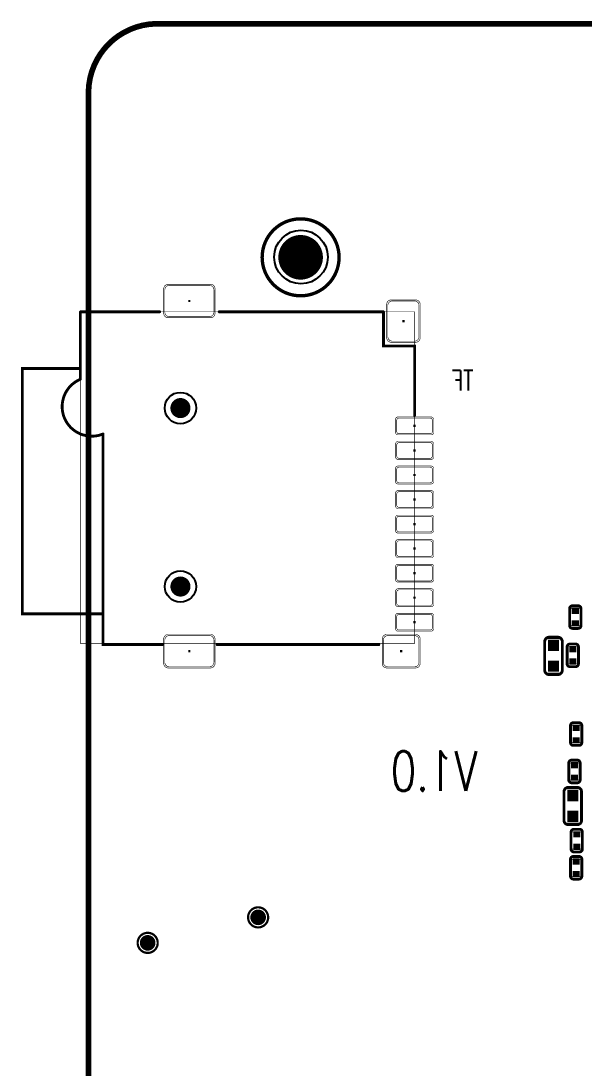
# Model space of a CAD drawing. Extents: x 57 to 160, y 60 to 134.
# Drawn here: x 56.67 to 81.93, y 87.48 to 134.42 of the extents above; entities that cross this region are included whole.
import ezdxf

# ---------------------------------------------------------------- set-up
doc = ezdxf.new("R2010")
doc.units = 0
for name, pattern in [('KEEPOUT_00000110$0', [2, 1, 1]), ('KEEPOUT_10010100$0', [2, 1, 1]), ('TRMIDX_0', [2, 1, 1]), ('TRMIDX_1', [2, 1, 1]), ('TRMIDX_10', [2, 1, 1]), ('TRMIDX_11', [2, 1, 1]), ('TRMIDX_12', [2, 1, 1]), ('TRMIDX_2', [2, 1, 1]), ('TRMIDX_3', [2, 1, 1]), ('TRMIDX_4', [2, 1, 1]), ('TRMIDX_5', [2, 1, 1]), ('TRMIDX_6', [2, 1, 1]), ('TRMIDX_7', [2, 1, 1]), ('TRMIDX_8', [2, 1, 1]), ('TRMIDX_9', [2, 1, 1])]:
    doc.linetypes.add(name, pattern=pattern)
for name, color, linetype in [('BOARD_OUTLINE_00', 255, 'CONTINUOUS'), ('DRIL_NPLTE_THRU_01', 3, 'CONTINUOUS'), ('DRIL_NPLTE_THRU_02', 253, 'CONTINUOUS'), ('DRIL_NPLTE_THRU_03', 4, 'CONTINUOUS'), ('DRIL_NPLTE_THRU_04', 253, 'CONTINUOUS'), ('DRIL_NPLTE_THRU_05', 210, 'CONTINUOUS'), ('DRIL_NPLTE_THRU_06', 253, 'CONTINUOUS'), ('DRIL_NPLTE_THRU_07', 57, 'CONTINUOUS'), ('DRIL_NPLTE_THRU_08', 231, 'CONTINUOUS'), ('DRIL_NPLTE_THRU_09', 253, 'CONTINUOUS'), ('DRIL_NPLTE_THRU_10', 112, 'CONTINUOUS'), ('DRIL_NPLTE_THRU_11', 216, 'CONTINUOUS'), ('DRIL_NPLTE_THRU_12', 5, 'CONTINUOUS'), ('DRIL_PLTE_THRU_01', 3, 'CONTINUOUS'), ('DRIL_PLTE_THRU_02', 253, 'CONTINUOUS'), ('DRIL_PLTE_THRU_03', 4, 'CONTINUOUS'), ('DRIL_PLTE_THRU_04', 253, 'CONTINUOUS'), ('DRIL_PLTE_THRU_05', 210, 'CONTINUOUS'), ('DRIL_PLTE_THRU_06', 253, 'CONTINUOUS'), ('DRIL_PLTE_THRU_07', 57, 'CONTINUOUS'), ('DRIL_PLTE_THRU_08', 231, 'CONTINUOUS'), ('DRIL_PLTE_THRU_09', 253, 'CONTINUOUS'), ('DRIL_PLTE_THRU_10', 112, 'CONTINUOUS'), ('DRIL_PLTE_THRU_11', 216, 'CONTINUOUS'), ('DRIL_PLTE_THRU_12', 5, 'CONTINUOUS'), ('DRIL_SYMBOL', 255, 'CONTINUOUS'), ('KEEPOUT_01', 43, 'CONTINUOUS'), ('PADS_BOT', 5, 'CONTINUOUS'), ('PADS_INNER', 3, 'CONTINUOUS'), ('PADS_TOP', 3, 'CONTINUOUS'), ('PADS_XR_121', 43, 'CONTINUOUS'), ('PADS_XR_122', 4, 'CONTINUOUS'), ('PADS_XR_123', 4, 'CONTINUOUS'), ('PADS_XR_128', 5, 'CONTINUOUS'), ('PART_BOT_2DLINE_01', 56, 'CONTINUOUS'), ('PART_BOT_2DLINE_116', 56, 'CONTINUOUS'), ('PART_BOT_2DLINE_117', 56, 'CONTINUOUS'), ('PART_BOT_2DLINE_120', 56, 'CONTINUOUS'), ('PART_BOT_2DLINE_126', 56, 'CONTINUOUS'), ('PART_BOT_COPPER_01', 56, 'CONTINUOUS'), ('PART_BOT_COPPER_121', 56, 'CONTINUOUS'), ('PART_BOT_COPPER_123', 56, 'CONTINUOUS'), ('PART_BOT_CUTOUT_01', 56, 'CONTINUOUS'), ('TEXT_129', 67, 'CONTINUOUS')]:
    doc.layers.add(name, color=color, linetype=linetype)
doc.styles.add('W0$127', font='simplex', dxfattribs={"width": 0.75})
doc.styles.add('W0$254', font='simplex', dxfattribs={"width": 0.75})

# ---------------------------------------------------------------- blocks, each defined once
blk = doc.blocks.new('SMOOTH_0$254')
at = {"const_width": 0.127}
blk.add_lwpolyline([(-0.0635, 0, 1), (0.0635, 0, 1)], format="xyb", close=True, dxfattribs=at)
blk = doc.blocks.new('BOARD_62')
at = {"layer": 'BOARD_OUTLINE_00', "const_width": 0.254}
blk.add_lwpolyline([(-3, 71.247506, -0.396432827), (0, 74.247506), (94.190152, 74.247506, -0.365948033), (97.190152, 71.247506), (97.190152, 3, -0.372393427), (94.190152, 0), (0, 0, -0.406057892), (-3, 3)], format="xyb", close=True, dxfattribs=at)
at = {"layer": 'BOARD_OUTLINE_00'}
for p in [(0, 74.247506), (-3, 71.247506)]:
    blk.add_blockref('SMOOTH_0$254', p, dxfattribs=at)
blk = doc.blocks.new('SMOOTH_0$127')
at = {"const_width": 0.0635}
blk.add_lwpolyline([(-0.03175, 0, 1), (0.03175, 0, 1)], format="xyb", close=True, dxfattribs=at)
blk = doc.blocks.new('SMOOTH_0$0254')
at = {"const_width": 0.0127}
blk.add_lwpolyline([(-0.00635, 0, 1), (0.00635, 0, 1)], format="xyb", close=True, dxfattribs=at)
blk = doc.blocks.new('PART_BODY_BOT_4')
at = {"layer": 'PART_BOT_2DLINE_01', "const_width": 0.127}
blk.add_lwpolyline([(-0.839, -0.195, 0.414214), (-0.639, -0.394), (0.639, -0.394, 0.414214), (0.839, -0.195), (0.839, 0.195, 0.414214), (0.639, 0.394), (-0.639, 0.394, 0.414214), (-0.839, 0.195)], format="xyb", close=True, dxfattribs=at)
at = {"layer": 'PART_BOT_2DLINE_116', "const_width": 0.0254}
blk.add_lwpolyline([(0.762, 0.381), (-0.762, 0.381), (-0.762, -0.381), (0.762, -0.381)], close=True, dxfattribs=at)
at = {"layer": 'PART_BOT_2DLINE_117', "const_width": 0.0254}
blk.add_lwpolyline([(0.762, 0.381), (-0.762, 0.381), (-0.762, -0.381), (0.762, -0.381)], close=True, dxfattribs=at)
at = {"layer": 'PART_BOT_2DLINE_01'}
for p in [(-0.839, -0.195), (-0.639, -0.394)]:
    blk.add_blockref('SMOOTH_0$127', p, dxfattribs=at)
at = {"layer": 'PART_BOT_2DLINE_116'}
for p in [(-0.762, 0.381), (0.762, 0.381), (-0.762, -0.381), (0.762, -0.381)]:
    blk.add_blockref('SMOOTH_0$0254', p, dxfattribs=at)
at = {"layer": 'PART_BOT_2DLINE_117'}
for p in [(-0.762, 0.381), (0.762, 0.381), (-0.762, -0.381), (0.762, -0.381)]:
    blk.add_blockref('SMOOTH_0$0254', p, dxfattribs=at)
blk = doc.blocks.new('DRIL_HOLE_0')
blk.add_lwpolyline([(0, 0, 1), (0, 0, 1)], format="xyb", close=True)
blk = doc.blocks.new('PAD_0')
blk.add_lwpolyline([(0, 0, 1), (0, 0, 1)], format="xyb", close=True)
blk = doc.blocks.new('PAD_3')
at = {"const_width": 0.5}
blk.add_lwpolyline([(-0.25, 0), (0.25, 0)], dxfattribs=at)
blk = doc.blocks.new('STK_BOT_92')
at = {"layer": 'DRIL_PLTE_THRU_01'}
blk.add_blockref('DRIL_HOLE_0', (0, 0), dxfattribs=at)
at = {"layer": 'DRIL_PLTE_THRU_02'}
blk.add_blockref('DRIL_HOLE_0', (0, 0), dxfattribs=at)
at = {"layer": 'DRIL_PLTE_THRU_03'}
blk.add_blockref('DRIL_HOLE_0', (0, 0), dxfattribs=at)
at = {"layer": 'DRIL_PLTE_THRU_04'}
blk.add_blockref('DRIL_HOLE_0', (0, 0), dxfattribs=at)
at = {"layer": 'DRIL_PLTE_THRU_05'}
blk.add_blockref('DRIL_HOLE_0', (0, 0), dxfattribs=at)
at = {"layer": 'DRIL_PLTE_THRU_06'}
blk.add_blockref('DRIL_HOLE_0', (0, 0), dxfattribs=at)
at = {"layer": 'DRIL_PLTE_THRU_07'}
blk.add_blockref('DRIL_HOLE_0', (0, 0), dxfattribs=at)
at = {"layer": 'DRIL_PLTE_THRU_08'}
blk.add_blockref('DRIL_HOLE_0', (0, 0), dxfattribs=at)
at = {"layer": 'DRIL_PLTE_THRU_09'}
blk.add_blockref('DRIL_HOLE_0', (0, 0), dxfattribs=at)
at = {"layer": 'DRIL_PLTE_THRU_10'}
blk.add_blockref('DRIL_HOLE_0', (0, 0), dxfattribs=at)
at = {"layer": 'DRIL_PLTE_THRU_11'}
blk.add_blockref('DRIL_HOLE_0', (0, 0), dxfattribs=at)
at = {"layer": 'DRIL_PLTE_THRU_12'}
blk.add_blockref('DRIL_HOLE_0', (0, 0), dxfattribs=at)
at = {"layer": 'PADS_BOT', "rotation": 90}
blk.add_blockref('PAD_3', (0, 0), dxfattribs=at)
at = {"layer": 'PADS_INNER'}
blk.add_blockref('PAD_0', (0, 0), dxfattribs=at)
at = {"layer": 'PADS_TOP'}
blk.add_blockref('PAD_0', (0, 0), dxfattribs=at)
blk = doc.blocks.new('SYM_BOT_7')
for name, p in [('STK_BOT_92', (-0.463, 0)), ('STK_BOT_92', (0.463, 0)), ('PART_BODY_BOT_4', (0, 0))]:
    blk.add_blockref(name, p)
blk = doc.blocks.new('PART_BOT_235')
blk.add_blockref('SYM_BOT_7', (0, 0))
blk = doc.blocks.new('PART_BODY_BOT_2')
at = {"layer": 'PART_BOT_2DLINE_01', "const_width": 0.127}
blk.add_lwpolyline([(-0.508, -0.127, 0.414214), (-0.381, -0.254), (0.381, -0.254, 0.414214), (0.508, -0.127), (0.508, 0.127, 0.414214), (0.381, 0.254), (-0.381, 0.254, 0.414214), (-0.508, 0.127)], format="xyb", close=True, dxfattribs=at)
at = {"layer": 'PART_BOT_2DLINE_116', "const_width": 0.0254}
blk.add_lwpolyline([(-0.381, 0.254), (-0.381, -0.254), (0.381, -0.254), (0.381, 0.254)], close=True, dxfattribs=at)
at = {"layer": 'PART_BOT_2DLINE_117', "const_width": 0.0254}
blk.add_lwpolyline([(-0.381, 0.254), (-0.381, -0.254), (0.381, -0.254), (0.381, 0.254)], close=True, dxfattribs=at)
at = {"layer": 'PART_BOT_2DLINE_01'}
for p in [(-0.508, -0.127), (-0.381, -0.254)]:
    blk.add_blockref('SMOOTH_0$127', p, dxfattribs=at)
at = {"layer": 'PART_BOT_2DLINE_116'}
for p in [(-0.381, 0.254), (0.381, 0.254), (-0.381, -0.254), (0.381, -0.254)]:
    blk.add_blockref('SMOOTH_0$0254', p, dxfattribs=at)
at = {"layer": 'PART_BOT_2DLINE_117'}
for p in [(-0.381, 0.254), (0.381, 0.254), (-0.381, -0.254), (0.381, -0.254)]:
    blk.add_blockref('SMOOTH_0$0254', p, dxfattribs=at)
blk = doc.blocks.new('PAD_1')
at = {"const_width": 0.2794}
blk.add_lwpolyline([(-0.15875, 0), (0.15875, 0)], dxfattribs=at)
blk = doc.blocks.new('STK_BOT_90')
at = {"layer": 'DRIL_PLTE_THRU_01'}
blk.add_blockref('DRIL_HOLE_0', (0, 0), dxfattribs=at)
at = {"layer": 'DRIL_PLTE_THRU_02'}
blk.add_blockref('DRIL_HOLE_0', (0, 0), dxfattribs=at)
at = {"layer": 'DRIL_PLTE_THRU_03'}
blk.add_blockref('DRIL_HOLE_0', (0, 0), dxfattribs=at)
at = {"layer": 'DRIL_PLTE_THRU_04'}
blk.add_blockref('DRIL_HOLE_0', (0, 0), dxfattribs=at)
at = {"layer": 'DRIL_PLTE_THRU_05'}
blk.add_blockref('DRIL_HOLE_0', (0, 0), dxfattribs=at)
at = {"layer": 'DRIL_PLTE_THRU_06'}
blk.add_blockref('DRIL_HOLE_0', (0, 0), dxfattribs=at)
at = {"layer": 'DRIL_PLTE_THRU_07'}
blk.add_blockref('DRIL_HOLE_0', (0, 0), dxfattribs=at)
at = {"layer": 'DRIL_PLTE_THRU_08'}
blk.add_blockref('DRIL_HOLE_0', (0, 0), dxfattribs=at)
at = {"layer": 'DRIL_PLTE_THRU_09'}
blk.add_blockref('DRIL_HOLE_0', (0, 0), dxfattribs=at)
at = {"layer": 'DRIL_PLTE_THRU_10'}
blk.add_blockref('DRIL_HOLE_0', (0, 0), dxfattribs=at)
at = {"layer": 'DRIL_PLTE_THRU_11'}
blk.add_blockref('DRIL_HOLE_0', (0, 0), dxfattribs=at)
at = {"layer": 'DRIL_PLTE_THRU_12'}
blk.add_blockref('DRIL_HOLE_0', (0, 0), dxfattribs=at)
at = {"layer": 'PADS_BOT', "rotation": 90}
blk.add_blockref('PAD_1', (0, 0), dxfattribs=at)
at = {"layer": 'PADS_INNER'}
blk.add_blockref('PAD_0', (0, 0), dxfattribs=at)
at = {"layer": 'PADS_TOP'}
blk.add_blockref('PAD_0', (0, 0), dxfattribs=at)
blk = doc.blocks.new('SYM_BOT_5')
for name, p in [('PART_BODY_BOT_2', (0, 0)), ('STK_BOT_90', (-0.279, 0)), ('STK_BOT_90', (0.279, 0))]:
    blk.add_blockref(name, p)
blk = doc.blocks.new('PART_BOT_236')
blk.add_blockref('SYM_BOT_5', (0, 0))
blk = doc.blocks.new('PART_BOT_237')
blk.add_blockref('SYM_BOT_5', (0, 0))
blk = doc.blocks.new('PART_BOT_242')
blk.add_blockref('SYM_BOT_7', (0, 0))
blk = doc.blocks.new('PART_BOT_248')
blk.add_blockref('SYM_BOT_5', (0, 0))
blk = doc.blocks.new('PART_BOT_249')
blk.add_blockref('SYM_BOT_5', (0, 0))
blk = doc.blocks.new('PART_BOT_251')
blk.add_blockref('SYM_BOT_5', (0, 0))
blk = doc.blocks.new('PART_BOT_253')
blk.add_blockref('SYM_BOT_5', (0, 0))
blk = doc.blocks.new('PART_BODY_BOT_30')
at = {"layer": 'KEEPOUT_01', "linetype": 'KEEPOUT_10010100$0'}
blk.add_lwpolyline([(-1.219, 0.013, 1), (1.185, 0.013, 1)], format="xyb", close=True, dxfattribs=at)
at = {"layer": 'PART_BOT_COPPER_121', "const_width": 1}
blk.add_lwpolyline([(0.5, 0, 1), (-0.5, 0, 1)], format="xyb", close=True, dxfattribs=at)
at = {"layer": 'PART_BOT_CUTOUT_01', "const_width": 0.15}
blk.add_lwpolyline([(1.725, 0, 1), (-1.725, 0, 1)], format="xyb", close=True, dxfattribs=at)
blk = doc.blocks.new('PAD_9')
at = {"const_width": 1}
blk.add_lwpolyline([(0, -0.5, 1), (0, 0.5, 1)], format="xyb", close=True, dxfattribs=at)
blk = doc.blocks.new('PAD_10')
at = {"const_width": 0.5}
blk.add_lwpolyline([(0, -0.25, 1), (0, 0.25, 1)], format="xyb", close=True, dxfattribs=at)
blk = doc.blocks.new('STK_BOT_410')
at = {"layer": 'DRIL_PLTE_THRU_01'}
blk.add_blockref('DRIL_HOLE_0', (0, 0), dxfattribs=at)
at = {"layer": 'DRIL_PLTE_THRU_02'}
blk.add_blockref('DRIL_HOLE_0', (0, 0), dxfattribs=at)
at = {"layer": 'DRIL_PLTE_THRU_03'}
blk.add_blockref('DRIL_HOLE_0', (0, 0), dxfattribs=at)
at = {"layer": 'DRIL_PLTE_THRU_04'}
blk.add_blockref('DRIL_HOLE_0', (0, 0), dxfattribs=at)
at = {"layer": 'DRIL_PLTE_THRU_05'}
blk.add_blockref('DRIL_HOLE_0', (0, 0), dxfattribs=at)
at = {"layer": 'DRIL_PLTE_THRU_06'}
blk.add_blockref('DRIL_HOLE_0', (0, 0), dxfattribs=at)
at = {"layer": 'DRIL_PLTE_THRU_07'}
blk.add_blockref('DRIL_HOLE_0', (0, 0), dxfattribs=at)
at = {"layer": 'DRIL_PLTE_THRU_08'}
blk.add_blockref('DRIL_HOLE_0', (0, 0), dxfattribs=at)
at = {"layer": 'DRIL_PLTE_THRU_09'}
blk.add_blockref('DRIL_HOLE_0', (0, 0), dxfattribs=at)
at = {"layer": 'DRIL_PLTE_THRU_10'}
blk.add_blockref('DRIL_HOLE_0', (0, 0), dxfattribs=at)
at = {"layer": 'DRIL_PLTE_THRU_11'}
blk.add_blockref('DRIL_HOLE_0', (0, 0), dxfattribs=at)
at = {"layer": 'DRIL_PLTE_THRU_12'}
blk.add_blockref('DRIL_HOLE_0', (0, 0), dxfattribs=at)
at = {"layer": 'PADS_BOT'}
blk.add_blockref('PAD_10', (0, 0), dxfattribs=at)
at = {"layer": 'PADS_INNER'}
blk.add_blockref('PAD_0', (0, 0), dxfattribs=at)
at = {"layer": 'PADS_TOP'}
blk.add_blockref('PAD_0', (0, 0), dxfattribs=at)
at = {"layer": 'PADS_XR_121'}
blk.add_blockref('PAD_9', (0, 0), dxfattribs=at)
blk = doc.blocks.new('SYM_BOT_33')
for name in ['PART_BODY_BOT_30', 'STK_BOT_410']:
    blk.add_blockref(name, (0, 0))
blk = doc.blocks.new('PART_BOT_352')
blk.add_blockref('SYM_BOT_33', (0, 0))
blk = doc.blocks.new('PART_BODY_BOT_42297')
at = {"layer": 'KEEPOUT_01', "linetype": 'KEEPOUT_00000110$0'}
for points in [[(9.796, 3.05, 1), (11.204, 3.05, 1)], [(9.796, -4.95, 1), (11.204, -4.95, 1)]]:
    blk.add_lwpolyline(points, format="xyb", close=True, dxfattribs=at)
at = {"layer": 'PART_BOT_2DLINE_01', "const_width": 0.0254}
blk.add_lwpolyline([(0, -7.493), (0, 7.366), (14.986, 7.366), (14.986, -7.493)], close=True, dxfattribs=at)
at = {"layer": 'PART_BOT_2DLINE_120', "const_width": 0.0254}
blk.add_lwpolyline([(0, -7.493), (0, 7.366), (14.986, 7.366), (14.986, -7.493)], close=True, dxfattribs=at)
at = {"layer": 'PART_BOT_2DLINE_126', "const_width": 0.127}
for points in [[(0, 2.725), (0, 5.833), (1.397, 5.833), (1.397, 7.357), (1.406, 7.366), (8.763, 7.366)], [(11.43, 7.366), (14.977, 7.366), (14.986, 7.357), (14.986, 4.826), (17.59, 4.826), (17.59, -6.174), (13.97, -6.174), (13.97, -7.557), (11.324, -7.557)], [(8.85, -7.557), (1.604, -7.557)]]:
    blk.add_lwpolyline(points, dxfattribs=at)
blk.add_lwpolyline([(13.97, -6.174), (13.97, 1.89, 1), (14.986, 4.342), (14.986, 4.826)], format="xyb", dxfattribs=at)
at = {"layer": 'PART_BOT_COPPER_01', "linetype": 'TRMIDX_11', "const_width": 0.0254}
blk.add_lwpolyline([(11, 8.55, -0.414214), (11.2, 8.35), (11.2, 7.35, -0.414214), (11, 7.15), (9.2, 7.15, -0.414214), (9, 7.35), (9, 8.35, -0.414214), (9.2, 8.55)], format="xyb", close=True, dxfattribs=at)
at = {"layer": 'PART_BOT_COPPER_01', "linetype": 'TRMIDX_12', "const_width": 0.0254}
blk.add_lwpolyline([(-0.2, 7.65, -0.414214), (0, 7.85), (1, 7.85, -0.414214), (1.2, 7.65), (1.2, 6.25, -0.414214), (1, 6.05), (0, 6.05, -0.414214), (-0.2, 6.25)], format="xyb", close=True, dxfattribs=at)
at = {"layer": 'PART_BOT_COPPER_01', "linetype": 'TRMIDX_0', "const_width": 0.0254}
blk.add_lwpolyline([(0.7, 2.6, -0.414214), (0.8, 2.5), (0.8, 2, -0.414214), (0.7, 1.9), (-0.7, 1.9, -0.414214), (-0.8, 2), (-0.8, 2.5, -0.414214), (-0.7, 2.6)], format="xyb", close=True, dxfattribs=at)
at = {"layer": 'PART_BOT_COPPER_01', "linetype": 'TRMIDX_1', "const_width": 0.0254}
blk.add_lwpolyline([(0.7, 1.5, -0.414214), (0.8, 1.4), (0.8, 0.9, -0.414214), (0.7, 0.8), (-0.7, 0.8, -0.414214), (-0.8, 0.9), (-0.8, 1.4, -0.414214), (-0.7, 1.5)], format="xyb", close=True, dxfattribs=at)
at = {"layer": 'PART_BOT_COPPER_01', "linetype": 'TRMIDX_2', "const_width": 0.0254}
blk.add_lwpolyline([(0.7, 0.4, -0.414214), (0.8, 0.3), (0.8, -0.2, -0.414214), (0.7, -0.3), (-0.7, -0.3, -0.414214), (-0.8, -0.2), (-0.8, 0.3, -0.414214), (-0.7, 0.4)], format="xyb", close=True, dxfattribs=at)
at = {"layer": 'PART_BOT_COPPER_01', "linetype": 'TRMIDX_3', "const_width": 0.0254}
blk.add_lwpolyline([(0.7, -0.7, -0.414214), (0.8, -0.8), (0.8, -1.3, -0.414214), (0.7, -1.4), (-0.7, -1.4, -0.414214), (-0.8, -1.3), (-0.8, -0.8, -0.414214), (-0.7, -0.7)], format="xyb", close=True, dxfattribs=at)
at = {"layer": 'PART_BOT_COPPER_01', "linetype": 'TRMIDX_4', "const_width": 0.0254}
blk.add_lwpolyline([(0.7, -1.8, -0.414214), (0.8, -1.9), (0.8, -2.4, -0.414214), (0.7, -2.5), (-0.7, -2.5, -0.414214), (-0.8, -2.4), (-0.8, -1.9, -0.414214), (-0.7, -1.8)], format="xyb", close=True, dxfattribs=at)
at = {"layer": 'PART_BOT_COPPER_01', "linetype": 'TRMIDX_5', "const_width": 0.0254}
blk.add_lwpolyline([(0.7, -2.9, -0.414214), (0.8, -3), (0.8, -3.5, -0.414214), (0.7, -3.6), (-0.7, -3.6, -0.414214), (-0.8, -3.5), (-0.8, -3, -0.414214), (-0.7, -2.9)], format="xyb", close=True, dxfattribs=at)
at = {"layer": 'PART_BOT_COPPER_01', "linetype": 'TRMIDX_6', "const_width": 0.0254}
blk.add_lwpolyline([(0.7, -4, -0.414214), (0.8, -4.1), (0.8, -4.6, -0.414214), (0.7, -4.7), (-0.7, -4.7, -0.414214), (-0.8, -4.6), (-0.8, -4.1, -0.414214), (-0.7, -4)], format="xyb", close=True, dxfattribs=at)
at = {"layer": 'PART_BOT_COPPER_01', "linetype": 'TRMIDX_7', "const_width": 0.0254}
blk.add_lwpolyline([(0.7, -5.1, -0.414214), (0.8, -5.2), (0.8, -5.7, -0.414214), (0.7, -5.8), (-0.7, -5.8, -0.414214), (-0.8, -5.7), (-0.8, -5.2, -0.414214), (-0.7, -5.1)], format="xyb", close=True, dxfattribs=at)
at = {"layer": 'PART_BOT_COPPER_01', "linetype": 'TRMIDX_8', "const_width": 0.0254}
blk.add_lwpolyline([(0.7, -6.2, -0.414214), (0.8, -6.3), (0.8, -6.8, -0.414214), (0.7, -6.9), (-0.7, -6.9, -0.414214), (-0.8, -6.8), (-0.8, -6.3, -0.414214), (-0.7, -6.2)], format="xyb", close=True, dxfattribs=at)
at = {"layer": 'PART_BOT_COPPER_01', "linetype": 'TRMIDX_9', "const_width": 0.0254}
blk.add_lwpolyline([(1.2, -7.15, -0.414214), (1.4, -7.35), (1.4, -8.35, -0.414214), (1.2, -8.55), (0, -8.55, -0.414214), (-0.2, -8.35), (-0.2, -7.35, -0.414214), (0, -7.15)], format="xyb", close=True, dxfattribs=at)
at = {"layer": 'PART_BOT_COPPER_01', "linetype": 'TRMIDX_10', "const_width": 0.0254}
blk.add_lwpolyline([(11, -7.15, -0.414214), (11.2, -7.35), (11.2, -8.35, -0.414214), (11, -8.55), (9.2, -8.55, -0.414214), (9, -8.35), (9, -7.35, -0.414214), (9.2, -7.15)], format="xyb", close=True, dxfattribs=at)
at = {"layer": 'PART_BOT_COPPER_121', "linetype": 'TRMIDX_11', "const_width": 0.0254}
blk.add_lwpolyline([(11.05, 8.6, -0.414214), (11.25, 8.4), (11.25, 7.3, -0.414214), (11.05, 7.1), (9.15, 7.1, -0.414214), (8.95, 7.3), (8.95, 8.4, -0.414214), (9.15, 8.6)], format="xyb", close=True, dxfattribs=at)
at = {"layer": 'PART_BOT_COPPER_121', "linetype": 'TRMIDX_12', "const_width": 0.0254}
blk.add_lwpolyline([(-0.25, 7.7, -0.414214), (-0.05, 7.9), (1.05, 7.9, -0.414214), (1.25, 7.7), (1.25, 6.2, -0.414214), (1.05, 6), (-0.05, 6, -0.414214), (-0.25, 6.2)], format="xyb", close=True, dxfattribs=at)
at = {"layer": 'PART_BOT_COPPER_121', "linetype": 'TRMIDX_0', "const_width": 0.0254}
blk.add_lwpolyline([(0.75, 2.65, -0.414214), (0.85, 2.55), (0.85, 1.95, -0.414214), (0.75, 1.85), (-0.75, 1.85, -0.414214), (-0.85, 1.95), (-0.85, 2.55, -0.414214), (-0.75, 2.65)], format="xyb", close=True, dxfattribs=at)
at = {"layer": 'PART_BOT_COPPER_121', "linetype": 'TRMIDX_1', "const_width": 0.0254}
blk.add_lwpolyline([(0.75, 1.55, -0.414214), (0.85, 1.45), (0.85, 0.85, -0.414214), (0.75, 0.75), (-0.75, 0.75, -0.414214), (-0.85, 0.85), (-0.85, 1.45, -0.414214), (-0.75, 1.55)], format="xyb", close=True, dxfattribs=at)
at = {"layer": 'PART_BOT_COPPER_121', "linetype": 'TRMIDX_2', "const_width": 0.0254}
blk.add_lwpolyline([(0.75, 0.45, -0.414214), (0.85, 0.35), (0.85, -0.25, -0.414214), (0.75, -0.35), (-0.75, -0.35, -0.414214), (-0.85, -0.25), (-0.85, 0.35, -0.414214), (-0.75, 0.45)], format="xyb", close=True, dxfattribs=at)
at = {"layer": 'PART_BOT_COPPER_121', "linetype": 'TRMIDX_3', "const_width": 0.0254}
blk.add_lwpolyline([(0.75, -0.65, -0.414214), (0.85, -0.75), (0.85, -1.35, -0.414214), (0.75, -1.45), (-0.75, -1.45, -0.414214), (-0.85, -1.35), (-0.85, -0.75, -0.414214), (-0.75, -0.65)], format="xyb", close=True, dxfattribs=at)
at = {"layer": 'PART_BOT_COPPER_121', "linetype": 'TRMIDX_4', "const_width": 0.0254}
blk.add_lwpolyline([(0.75, -1.75, -0.414214), (0.85, -1.85), (0.85, -2.45, -0.414214), (0.75, -2.55), (-0.75, -2.55, -0.414214), (-0.85, -2.45), (-0.85, -1.85, -0.414214), (-0.75, -1.75)], format="xyb", close=True, dxfattribs=at)
at = {"layer": 'PART_BOT_COPPER_121', "linetype": 'TRMIDX_5', "const_width": 0.0254}
blk.add_lwpolyline([(0.75, -2.85, -0.414214), (0.85, -2.95), (0.85, -3.55, -0.414214), (0.75, -3.65), (-0.75, -3.65, -0.414214), (-0.85, -3.55), (-0.85, -2.95, -0.414214), (-0.75, -2.85)], format="xyb", close=True, dxfattribs=at)
at = {"layer": 'PART_BOT_COPPER_121', "linetype": 'TRMIDX_6', "const_width": 0.0254}
blk.add_lwpolyline([(0.75, -3.95, -0.414214), (0.85, -4.05), (0.85, -4.65, -0.414214), (0.75, -4.75), (-0.75, -4.75, -0.414214), (-0.85, -4.65), (-0.85, -4.05, -0.414214), (-0.75, -3.95)], format="xyb", close=True, dxfattribs=at)
at = {"layer": 'PART_BOT_COPPER_121', "linetype": 'TRMIDX_7', "const_width": 0.0254}
blk.add_lwpolyline([(0.75, -5.05, -0.414214), (0.85, -5.15), (0.85, -5.75, -0.414214), (0.75, -5.85), (-0.75, -5.85, -0.414214), (-0.85, -5.75), (-0.85, -5.15, -0.414214), (-0.75, -5.05)], format="xyb", close=True, dxfattribs=at)
at = {"layer": 'PART_BOT_COPPER_121', "linetype": 'TRMIDX_8', "const_width": 0.0254}
blk.add_lwpolyline([(0.75, -6.15, -0.414214), (0.85, -6.25), (0.85, -6.85, -0.414214), (0.75, -6.95), (-0.75, -6.95, -0.414214), (-0.85, -6.85), (-0.85, -6.25, -0.414214), (-0.75, -6.15)], format="xyb", close=True, dxfattribs=at)
at = {"layer": 'PART_BOT_COPPER_121', "linetype": 'TRMIDX_9', "const_width": 0.0254}
blk.add_lwpolyline([(1.25, -7.1, -0.414214), (1.45, -7.3), (1.45, -8.4, -0.414214), (1.25, -8.6), (-0.05, -8.6, -0.414214), (-0.25, -8.4), (-0.25, -7.3, -0.414214), (-0.05, -7.1)], format="xyb", close=True, dxfattribs=at)
at = {"layer": 'PART_BOT_COPPER_121', "linetype": 'TRMIDX_10', "const_width": 0.0254}
blk.add_lwpolyline([(11.05, -7.1, -0.414214), (11.25, -7.3), (11.25, -8.4, -0.414214), (11.05, -8.6), (9.15, -8.6, -0.414214), (8.95, -8.4), (8.95, -7.3, -0.414214), (9.15, -7.1)], format="xyb", close=True, dxfattribs=at)
at = {"layer": 'PART_BOT_COPPER_123', "linetype": 'TRMIDX_11', "const_width": 0.0254}
blk.add_lwpolyline([(11, 8.55, -0.414214), (11.2, 8.35), (11.2, 7.35, -0.414214), (11, 7.15), (9.2, 7.15, -0.414214), (9, 7.35), (9, 8.35, -0.414214), (9.2, 8.55)], format="xyb", close=True, dxfattribs=at)
at = {"layer": 'PART_BOT_COPPER_123', "linetype": 'TRMIDX_12', "const_width": 0.0254}
blk.add_lwpolyline([(-0.2, 7.65, -0.414214), (0, 7.85), (1, 7.85, -0.414214), (1.2, 7.65), (1.2, 6.25, -0.414214), (1, 6.05), (0, 6.05, -0.414214), (-0.2, 6.25)], format="xyb", close=True, dxfattribs=at)
at = {"layer": 'PART_BOT_COPPER_123', "linetype": 'TRMIDX_0', "const_width": 0.0254}
blk.add_lwpolyline([(0.7, 2.6, -0.414214), (0.8, 2.5), (0.8, 2, -0.414214), (0.7, 1.9), (-0.7, 1.9, -0.414214), (-0.8, 2), (-0.8, 2.5, -0.414214), (-0.7, 2.6)], format="xyb", close=True, dxfattribs=at)
at = {"layer": 'PART_BOT_COPPER_123', "linetype": 'TRMIDX_1', "const_width": 0.0254}
blk.add_lwpolyline([(0.7, 1.5, -0.414214), (0.8, 1.4), (0.8, 0.9, -0.414214), (0.7, 0.8), (-0.7, 0.8, -0.414214), (-0.8, 0.9), (-0.8, 1.4, -0.414214), (-0.7, 1.5)], format="xyb", close=True, dxfattribs=at)
at = {"layer": 'PART_BOT_COPPER_123', "linetype": 'TRMIDX_2', "const_width": 0.0254}
blk.add_lwpolyline([(0.7, 0.4, -0.414214), (0.8, 0.3), (0.8, -0.2, -0.414214), (0.7, -0.3), (-0.7, -0.3, -0.414214), (-0.8, -0.2), (-0.8, 0.3, -0.414214), (-0.7, 0.4)], format="xyb", close=True, dxfattribs=at)
at = {"layer": 'PART_BOT_COPPER_123', "linetype": 'TRMIDX_3', "const_width": 0.0254}
blk.add_lwpolyline([(0.7, -0.7, -0.414214), (0.8, -0.8), (0.8, -1.3, -0.414214), (0.7, -1.4), (-0.7, -1.4, -0.414214), (-0.8, -1.3), (-0.8, -0.8, -0.414214), (-0.7, -0.7)], format="xyb", close=True, dxfattribs=at)
at = {"layer": 'PART_BOT_COPPER_123', "linetype": 'TRMIDX_4', "const_width": 0.0254}
blk.add_lwpolyline([(0.7, -1.8, -0.414214), (0.8, -1.9), (0.8, -2.4, -0.414214), (0.7, -2.5), (-0.7, -2.5, -0.414214), (-0.8, -2.4), (-0.8, -1.9, -0.414214), (-0.7, -1.8)], format="xyb", close=True, dxfattribs=at)
at = {"layer": 'PART_BOT_COPPER_123', "linetype": 'TRMIDX_5', "const_width": 0.0254}
blk.add_lwpolyline([(0.7, -2.9, -0.414214), (0.8, -3), (0.8, -3.5, -0.414214), (0.7, -3.6), (-0.7, -3.6, -0.414214), (-0.8, -3.5), (-0.8, -3, -0.414214), (-0.7, -2.9)], format="xyb", close=True, dxfattribs=at)
at = {"layer": 'PART_BOT_COPPER_123', "linetype": 'TRMIDX_6', "const_width": 0.0254}
blk.add_lwpolyline([(0.7, -4, -0.414214), (0.8, -4.1), (0.8, -4.6, -0.414214), (0.7, -4.7), (-0.7, -4.7, -0.414214), (-0.8, -4.6), (-0.8, -4.1, -0.414214), (-0.7, -4)], format="xyb", close=True, dxfattribs=at)
at = {"layer": 'PART_BOT_COPPER_123', "linetype": 'TRMIDX_7', "const_width": 0.0254}
blk.add_lwpolyline([(0.7, -5.1, -0.414214), (0.8, -5.2), (0.8, -5.7, -0.414214), (0.7, -5.8), (-0.7, -5.8, -0.414214), (-0.8, -5.7), (-0.8, -5.2, -0.414214), (-0.7, -5.1)], format="xyb", close=True, dxfattribs=at)
at = {"layer": 'PART_BOT_COPPER_123', "linetype": 'TRMIDX_8', "const_width": 0.0254}
blk.add_lwpolyline([(0.7, -6.2, -0.414214), (0.8, -6.3), (0.8, -6.8, -0.414214), (0.7, -6.9), (-0.7, -6.9, -0.414214), (-0.8, -6.8), (-0.8, -6.3, -0.414214), (-0.7, -6.2)], format="xyb", close=True, dxfattribs=at)
at = {"layer": 'PART_BOT_COPPER_123', "linetype": 'TRMIDX_9', "const_width": 0.0254}
blk.add_lwpolyline([(1.2, -7.15, -0.414214), (1.4, -7.35), (1.4, -8.35, -0.414214), (1.2, -8.55), (0, -8.55, -0.414214), (-0.2, -8.35), (-0.2, -7.35, -0.414214), (0, -7.15)], format="xyb", close=True, dxfattribs=at)
at = {"layer": 'PART_BOT_COPPER_123', "linetype": 'TRMIDX_10', "const_width": 0.0254}
blk.add_lwpolyline([(11, -7.15, -0.414214), (11.2, -7.35), (11.2, -8.35, -0.414214), (11, -8.55), (9.2, -8.55, -0.414214), (9, -8.35), (9, -7.35, -0.414214), (9.2, -7.15)], format="xyb", close=True, dxfattribs=at)
at = {"layer": 'PART_BOT_2DLINE_01'}
for p in [(0, 7.366), (14.986, 7.366), (0, -7.493), (14.986, -7.493)]:
    blk.add_blockref('SMOOTH_0$0254', p, dxfattribs=at)
at = {"layer": 'PART_BOT_2DLINE_120'}
for p in [(0, 7.366), (14.986, 7.366), (0, -7.493), (14.986, -7.493)]:
    blk.add_blockref('SMOOTH_0$0254', p, dxfattribs=at)
at = {"layer": 'PART_BOT_2DLINE_126'}
for p in [(1.397, 7.357), (1.406, 7.366), (8.763, 7.366), (11.43, 7.366), (14.977, 7.366), (14.986, 7.357), (0, 5.833), (1.397, 5.833), (14.986, 4.826), (14.986, 4.826), (17.59, 4.826), (14.986, 4.342), (0, 2.725), (13.97, 1.89), (13.97, -6.174), (13.97, -6.174), (17.59, -6.174), (1.604, -7.557), (8.85, -7.557), (11.324, -7.557), (13.97, -7.557)]:
    blk.add_blockref('SMOOTH_0$127', p, dxfattribs=at)
at = {"layer": 'PART_BOT_COPPER_01'}
for p in [(11, 8.55), (11.2, 8.35), (-0.2, 7.65), (0, 7.85), (0.7, 2.6), (0.8, 2.5), (0.7, 1.5), (0.8, 1.4), (0.7, 0.4), (0.8, 0.3), (0.7, -0.7), (0.8, -0.8), (0.7, -1.8), (0.8, -1.9), (0.7, -2.9), (0.8, -3), (0.7, -4), (0.8, -4.1), (0.7, -5.1), (0.8, -5.2), (0.7, -6.2), (0.8, -6.3), (1.2, -7.15), (1.4, -7.35), (11, -7.15), (11.2, -7.35)]:
    blk.add_blockref('SMOOTH_0$0254', p, dxfattribs=at)
at = {"layer": 'PART_BOT_COPPER_121'}
for p in [(11.05, 8.6), (11.25, 8.4), (-0.25, 7.7), (-0.05, 7.9), (0.75, 2.65), (0.85, 2.55), (0.75, 1.55), (0.85, 1.45), (0.75, 0.45), (0.85, 0.35), (0.75, -0.65), (0.85, -0.75), (0.75, -1.75), (0.85, -1.85), (0.75, -2.85), (0.85, -2.95), (0.75, -3.95), (0.85, -4.05), (0.75, -5.05), (0.85, -5.15), (0.75, -6.15), (0.85, -6.25), (1.25, -7.1), (1.45, -7.3), (11.05, -7.1), (11.25, -7.3)]:
    blk.add_blockref('SMOOTH_0$0254', p, dxfattribs=at)
at = {"layer": 'PART_BOT_COPPER_123'}
for p in [(11, 8.55), (11.2, 8.35), (-0.2, 7.65), (0, 7.85), (0.7, 2.6), (0.8, 2.5), (0.7, 1.5), (0.8, 1.4), (0.7, 0.4), (0.8, 0.3), (0.7, -0.7), (0.8, -0.8), (0.7, -1.8), (0.8, -1.9), (0.7, -2.9), (0.8, -3), (0.7, -4), (0.8, -4.1), (0.7, -5.1), (0.8, -5.2), (0.7, -6.2), (0.8, -6.3), (1.2, -7.15), (1.4, -7.35), (11, -7.15), (11.2, -7.35)]:
    blk.add_blockref('SMOOTH_0$0254', p, dxfattribs=at)
blk = doc.blocks.new('PAD_17')
blk.add_lwpolyline([(0, 0), (0, 0)])
blk = doc.blocks.new('PAD_18')
at = {"const_width": 0.1016}
blk.add_lwpolyline([(-0.0508, 0), (0.0508, 0)], dxfattribs=at)
blk = doc.blocks.new('STK_BOT_110')
at = {"layer": 'DRIL_PLTE_THRU_01'}
blk.add_blockref('DRIL_HOLE_0', (0, 0), dxfattribs=at)
at = {"layer": 'DRIL_PLTE_THRU_02'}
blk.add_blockref('DRIL_HOLE_0', (0, 0), dxfattribs=at)
at = {"layer": 'DRIL_PLTE_THRU_03'}
blk.add_blockref('DRIL_HOLE_0', (0, 0), dxfattribs=at)
at = {"layer": 'DRIL_PLTE_THRU_04'}
blk.add_blockref('DRIL_HOLE_0', (0, 0), dxfattribs=at)
at = {"layer": 'DRIL_PLTE_THRU_05'}
blk.add_blockref('DRIL_HOLE_0', (0, 0), dxfattribs=at)
at = {"layer": 'DRIL_PLTE_THRU_06'}
blk.add_blockref('DRIL_HOLE_0', (0, 0), dxfattribs=at)
at = {"layer": 'DRIL_PLTE_THRU_07'}
blk.add_blockref('DRIL_HOLE_0', (0, 0), dxfattribs=at)
at = {"layer": 'DRIL_PLTE_THRU_08'}
blk.add_blockref('DRIL_HOLE_0', (0, 0), dxfattribs=at)
at = {"layer": 'DRIL_PLTE_THRU_09'}
blk.add_blockref('DRIL_HOLE_0', (0, 0), dxfattribs=at)
at = {"layer": 'DRIL_PLTE_THRU_10'}
blk.add_blockref('DRIL_HOLE_0', (0, 0), dxfattribs=at)
at = {"layer": 'DRIL_PLTE_THRU_11'}
blk.add_blockref('DRIL_HOLE_0', (0, 0), dxfattribs=at)
at = {"layer": 'DRIL_PLTE_THRU_12'}
blk.add_blockref('DRIL_HOLE_0', (0, 0), dxfattribs=at)
at = {"layer": 'PADS_BOT'}
blk.add_blockref('PAD_18', (0, 0), dxfattribs=at)
at = {"layer": 'PADS_INNER'}
blk.add_blockref('PAD_0', (0, 0), dxfattribs=at)
at = {"layer": 'PADS_TOP'}
blk.add_blockref('PAD_0', (0, 0), dxfattribs=at)
at = {"layer": 'PADS_XR_121'}
blk.add_blockref('PAD_17', (0, 0), dxfattribs=at)
at = {"layer": 'PADS_XR_122'}
blk.add_blockref('PAD_0', (0, 0), dxfattribs=at)
at = {"layer": 'PADS_XR_123'}
blk.add_blockref('PAD_17', (0, 0), dxfattribs=at)
at = {"layer": 'PADS_XR_128'}
blk.add_blockref('PAD_0', (0, 0), dxfattribs=at)
blk = doc.blocks.new('DRIL_SYMBOL_0$899922')
at = {"layer": 'DRIL_SYMBOL', "const_width": 0.0508}
for points in [[(-0.254, 0), (0.254, 0)], [(0, -0.254), (0, 0.254)]]:
    blk.add_lwpolyline(points, dxfattribs=at)
blk = doc.blocks.new('DRIL_HOLE_0$899922')
at = {"const_width": 0.44996}
blk.add_lwpolyline([(-0.22498, 0, 1), (0.22498, 0, 1)], format="xyb", close=True, dxfattribs=at)
blk.add_blockref('DRIL_SYMBOL_0$899922', (0, 0))
blk = doc.blocks.new('PAD_19')
at = {"const_width": 0.44996}
blk.add_lwpolyline([(0, -0.22498, 1), (0, 0.22498, 1)], format="xyb", close=True, dxfattribs=at)
blk = doc.blocks.new('STK_BOT_413')
at = {"layer": 'DRIL_NPLTE_THRU_01'}
blk.add_blockref('DRIL_HOLE_0$899922', (0, 0), dxfattribs=at)
at = {"layer": 'DRIL_NPLTE_THRU_02'}
blk.add_blockref('DRIL_HOLE_0$899922', (0, 0), dxfattribs=at)
at = {"layer": 'DRIL_NPLTE_THRU_03'}
blk.add_blockref('DRIL_HOLE_0$899922', (0, 0), dxfattribs=at)
at = {"layer": 'DRIL_NPLTE_THRU_04'}
blk.add_blockref('DRIL_HOLE_0$899922', (0, 0), dxfattribs=at)
at = {"layer": 'DRIL_NPLTE_THRU_05'}
blk.add_blockref('DRIL_HOLE_0$899922', (0, 0), dxfattribs=at)
at = {"layer": 'DRIL_NPLTE_THRU_06'}
blk.add_blockref('DRIL_HOLE_0$899922', (0, 0), dxfattribs=at)
at = {"layer": 'DRIL_NPLTE_THRU_07'}
blk.add_blockref('DRIL_HOLE_0$899922', (0, 0), dxfattribs=at)
at = {"layer": 'DRIL_NPLTE_THRU_08'}
blk.add_blockref('DRIL_HOLE_0$899922', (0, 0), dxfattribs=at)
at = {"layer": 'DRIL_NPLTE_THRU_09'}
blk.add_blockref('DRIL_HOLE_0$899922', (0, 0), dxfattribs=at)
at = {"layer": 'DRIL_NPLTE_THRU_10'}
blk.add_blockref('DRIL_HOLE_0$899922', (0, 0), dxfattribs=at)
at = {"layer": 'DRIL_NPLTE_THRU_11'}
blk.add_blockref('DRIL_HOLE_0$899922', (0, 0), dxfattribs=at)
at = {"layer": 'DRIL_NPLTE_THRU_12'}
blk.add_blockref('DRIL_HOLE_0$899922', (0, 0), dxfattribs=at)
at = {"layer": 'PADS_BOT'}
blk.add_blockref('PAD_19', (0, 0), dxfattribs=at)
at = {"layer": 'PADS_INNER'}
blk.add_blockref('PAD_19', (0, 0), dxfattribs=at)
at = {"layer": 'PADS_TOP'}
blk.add_blockref('PAD_19', (0, 0), dxfattribs=at)
at = {"layer": 'PADS_XR_121'}
blk.add_blockref('PAD_19', (0, 0), dxfattribs=at)
at = {"layer": 'PADS_XR_128'}
blk.add_blockref('PAD_19', (0, 0), dxfattribs=at)
blk = doc.blocks.new('SYM_BOT_66')
for name, p in [('PART_BODY_BOT_42297', (0, 0)), ('STK_BOT_110', (10.100056, 7.850124)), ('STK_BOT_110', (0.500126, 6.949948)), ('STK_BOT_413', (10.500106, 3.050032)), ('STK_BOT_110', (0, 2.249932)), ('STK_BOT_110', (0, 1.150112)), ('STK_BOT_110', (0, 0.050038)), ('STK_BOT_110', (0, -1.050036)), ('STK_BOT_110', (0, -2.15011)), ('STK_BOT_110', (0, -3.24993)), ('STK_BOT_110', (0, -4.350004)), ('STK_BOT_413', (10.500106, -4.949952)), ('STK_BOT_110', (0, -5.450078)), ('STK_BOT_110', (0, -6.549898)), ('STK_BOT_110', (0.599948, -7.850124)), ('STK_BOT_110', (10.100056, -7.850124))]:
    blk.add_blockref(name, p)
blk = doc.blocks.new('PART_BOT_702')
blk.add_blockref('SYM_BOT_66', (0, 0))
blk = doc.blocks.new('PART_BODY_BOT_45')
at = {"layer": 'PART_BOT_2DLINE_126', "const_width": 0.10008}
blk.add_lwpolyline([(0.450088, 0, 1), (-0.450088, 0, 1)], format="xyb", close=True, dxfattribs=at)
blk = doc.blocks.new('PAD_13')
at = {"const_width": 0.35}
blk.add_lwpolyline([(0, -0.175, 1), (0, 0.175, 1)], format="xyb", close=True, dxfattribs=at)
blk = doc.blocks.new('STK_BOT_165')
at = {"layer": 'DRIL_PLTE_THRU_01'}
blk.add_blockref('DRIL_HOLE_0', (0, 0), dxfattribs=at)
at = {"layer": 'DRIL_PLTE_THRU_02'}
blk.add_blockref('DRIL_HOLE_0', (0, 0), dxfattribs=at)
at = {"layer": 'DRIL_PLTE_THRU_03'}
blk.add_blockref('DRIL_HOLE_0', (0, 0), dxfattribs=at)
at = {"layer": 'DRIL_PLTE_THRU_04'}
blk.add_blockref('DRIL_HOLE_0', (0, 0), dxfattribs=at)
at = {"layer": 'DRIL_PLTE_THRU_05'}
blk.add_blockref('DRIL_HOLE_0', (0, 0), dxfattribs=at)
at = {"layer": 'DRIL_PLTE_THRU_06'}
blk.add_blockref('DRIL_HOLE_0', (0, 0), dxfattribs=at)
at = {"layer": 'DRIL_PLTE_THRU_07'}
blk.add_blockref('DRIL_HOLE_0', (0, 0), dxfattribs=at)
at = {"layer": 'DRIL_PLTE_THRU_08'}
blk.add_blockref('DRIL_HOLE_0', (0, 0), dxfattribs=at)
at = {"layer": 'DRIL_PLTE_THRU_09'}
blk.add_blockref('DRIL_HOLE_0', (0, 0), dxfattribs=at)
at = {"layer": 'DRIL_PLTE_THRU_10'}
blk.add_blockref('DRIL_HOLE_0', (0, 0), dxfattribs=at)
at = {"layer": 'DRIL_PLTE_THRU_11'}
blk.add_blockref('DRIL_HOLE_0', (0, 0), dxfattribs=at)
at = {"layer": 'DRIL_PLTE_THRU_12'}
blk.add_blockref('DRIL_HOLE_0', (0, 0), dxfattribs=at)
at = {"layer": 'PADS_BOT'}
blk.add_blockref('PAD_13', (0, 0), dxfattribs=at)
at = {"layer": 'PADS_INNER'}
blk.add_blockref('PAD_0', (0, 0), dxfattribs=at)
at = {"layer": 'PADS_TOP'}
blk.add_blockref('PAD_0', (0, 0), dxfattribs=at)
blk = doc.blocks.new('SYM_BOT_48')
for name in ['PART_BODY_BOT_45', 'STK_BOT_165']:
    blk.add_blockref(name, (0, 0))
blk = doc.blocks.new('PART_BOT_815')
blk.add_blockref('SYM_BOT_48', (0, 0))
blk = doc.blocks.new('PART_BOT_816')
blk.add_blockref('SYM_BOT_48', (0, 0))

msp = doc.modelspace()

# ---------------------------------------------------------------- block references
msp.add_blockref('BOARD_62', (62.704, 60.048))
at = {"xscale": -1}
for name, p in [('PART_BOT_352', (69.215, 123.825)), ('PART_BOT_702', (74.326, 114.016)), ('PART_BOT_816', (67.31, 94.234)), ('PART_BOT_815', (62.357, 93.091))]:
    msp.add_blockref(name, p, dxfattribs=at)
for name, p, rotation in [('PART_BOT_249', (81.534, 107.696), -90), ('PART_BOT_242', (80.556, 105.956), -270), ('PART_BOT_237', (81.42, 105.981), -270), ('PART_BOT_253', (81.572, 102.451), -90), ('PART_BOT_248', (81.496, 100.775), -270), ('PART_BOT_235', (81.42, 99.225), -90), ('PART_BOT_236', (81.597, 97.676), -270), ('PART_BOT_251', (81.572, 96.457), -270)]:
    msp.add_blockref(name, p, dxfattribs=dict(at, rotation=rotation))

# ---------------------------------------------------------------- texts
at = {"layer": 'TEXT_129', "text_generation_flag": 2, "width": 0.75}
for s, height, style, p in [('TF', 0.889, 'W0$127', (76.962, 117.856)), ('V1.0', 1.778, 'W0$254', (77.141, 99.901))]:
    msp.add_text(s, height=height, dxfattribs=dict(at, style=style)).set_placement(p)

doc.saveas('drawing.dxf')
